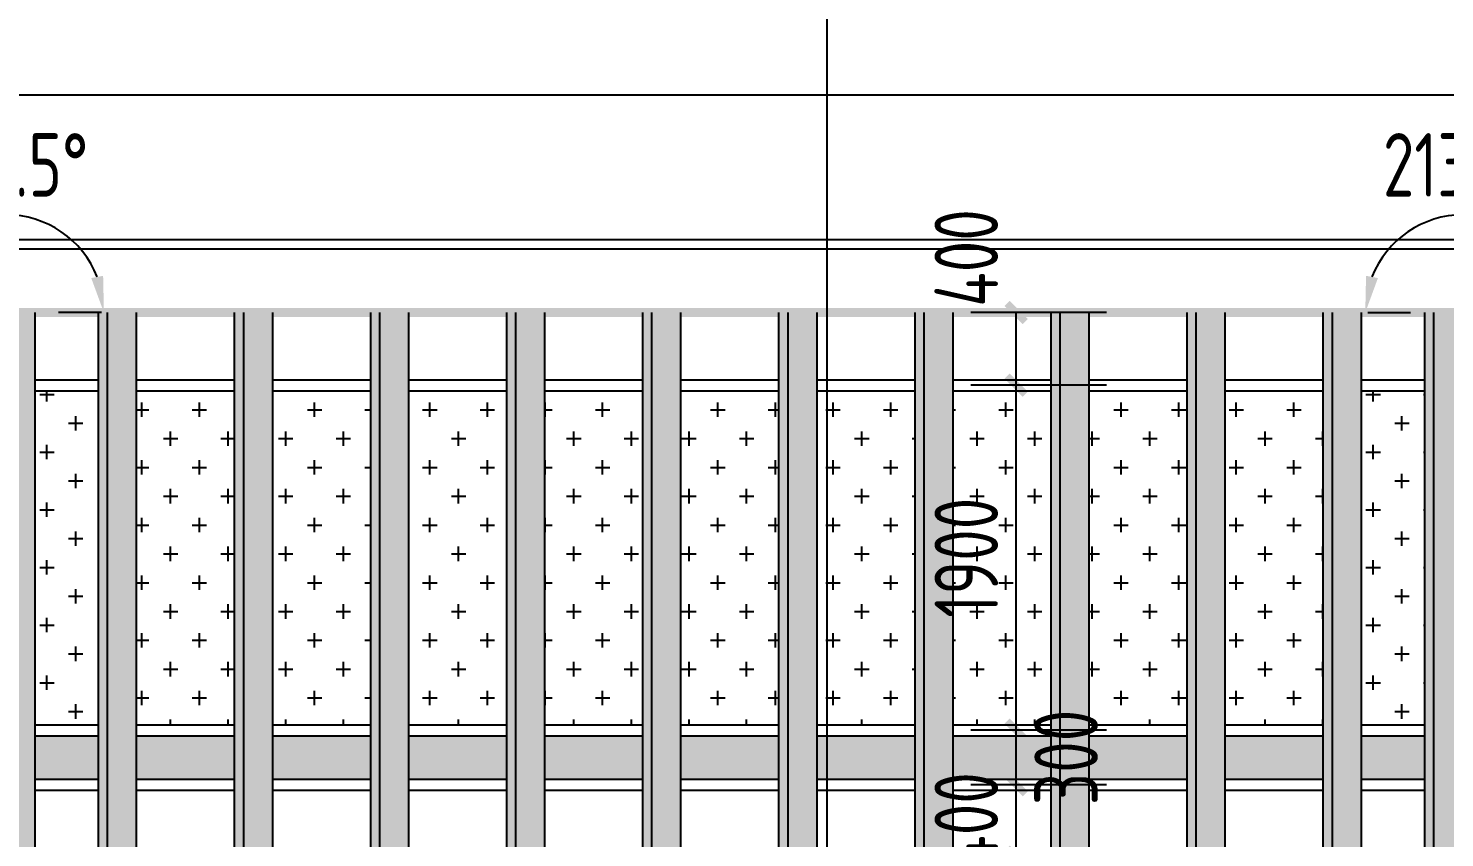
# Model space of a CAD drawing. Extents: x -280168 to 205214, y -148835 to -64913.
# Drawn here: x 46168 to 53974, y -131474 to -127016 of the extents above; entities that cross this region are included whole.
import ezdxf

# ---------------------------------------------------------------- set-up
doc = ezdxf.new("R2010")
doc.units = 0
doc.header["$LTSCALE"] = 1000
doc.header["$MEASUREMENT"] = 0
for name, color, linetype in [('01-标注_尺寸', 124, 'Continuous'), ('05-填充_156', 156, 'Continuous'), ('05-填充_18', 18, 'Continuous'), ('A-C_玻璃幕墙', 140, 'Continuous'), ('A-E_栏杆', 232, 'Continuous'), ('D-铝板', 181, 'Continuous'), ('E-立面轮廓', 241, 'Continuous')]:
    doc.layers.add(name, color=color, linetype=linetype)
doc.layers.add('04-不打印_辅助线', color=165, linetype='Continuous', plot=False)
doc.styles.add('_TCH_DIM_T3', font='ros1.shx', dxfattribs={"width": 0.85, "bigfont": 'jd.shx'})
doc.dimstyles.new('_TCH_ARCH&&100', dxfattribs={"dimtxt": 350, "dimasz": 100, "dimexe": 250, "dimexo": 300, "dimgap": 100, "dimtad": 1, "dimdec": 0, "dimzin": 0, "dimdsep": 46, "dimtxsty": '_TCH_DIM_T3', "dimblk": 'ARCHTICK', "dimcen": 0.09, "dimclrt": 7, "dimazin": 2, "dimtfac": 1, "dimtdec": 0, "dimtix": 1, "dimtmove": 2, "dimatfit": 3, "dimfxl": 0, "dimtolj": 1, "dimtzin": 0, "dimarcsym": 0})
doc.dimstyles.new('_TCH_ARROW&&100', dxfattribs={"dimtxt": 350, "dimasz": 200, "dimexe": 250, "dimexo": 300, "dimgap": 100, "dimtad": 1, "dimdec": 0, "dimzin": 0, "dimdsep": 46, "dimtxsty": '_TCH_DIM_T3', "dimcen": 0.09, "dimclrt": 7, "dimazin": 2, "dimtfac": 1, "dimtdec": 0, "dimtix": 1, "dimtmove": 2, "dimatfit": 3, "dimfxl": 0, "dimtolj": 1, "dimtzin": 0, "dimarcsym": 0})

# ---------------------------------------------------------------- blocks, each defined once
blk = doc.blocks.new('*U97')
at = {"layer": '05-填充_18', "const_width": 210}
blk.add_lwpolyline([(0, -5350), (0, 5350)], dxfattribs=at)
at = {"layer": 'D-铝板'}
for points in [[(-105, -5350), (-105, 5350)], [(-55, -5350), (-55, 5350)], [(105, -5350), (105, 5350)]]:
    blk.add_lwpolyline(points, dxfattribs=at)
blk = doc.blocks.new('*U98')
at = {"color": 0, "linetype": 'ByBlock', "lineweight": -2, "transparency": 16777216}
for p in [(-6750, 0), (-6000, 0), (-5250, 0), (-4500, 0), (-3750, 0), (-3000, 0), (-2250, 0), (-1500, 0), (-750, 0), (0, 0)]:
    blk.add_blockref('*U97', p, dxfattribs=at)
blk = doc.blocks.new('*U99')
at = {"layer": 'A-C_玻璃幕墙'}
for p, q in [((-120, 30), (420, 30)), ((-120, -30), (420, -30))]:
    blk.add_line(p, q, dxfattribs=at)
blk = doc.blocks.new('*U100')
at = {"layer": 'A-C_玻璃幕墙', "color": 0, "linetype": 'ByBlock', "lineweight": -2, "transparency": 16777216}
for p in [(-6000, 0), (-5250, 0), (-4500, 0), (-3750, 0), (-3000, 0), (-2250, 0), (-1500, 0), (-750, 0), (0, 0)]:
    blk.add_blockref('*U99', p, dxfattribs=at)
blk = doc.blocks.new('*U103')
at = {"layer": '05-填充_18', "const_width": 210}
blk.add_lwpolyline([(0, -5350), (0, 5350)], dxfattribs=at)
at = {"layer": 'D-铝板'}
for points in [[(-105, -5350), (-105, 5350)], [(-55, -5350), (-55, 5350)], [(105, -5350), (105, 5350)]]:
    blk.add_lwpolyline(points, dxfattribs=at)
blk = doc.blocks.new('*U104')
at = {"color": 0, "linetype": 'ByBlock', "lineweight": -2, "transparency": 16777216}
blk.add_blockref('*U103', (0, 0), dxfattribs=at)
blk = doc.blocks.new('*U105')
at = {"layer": '05-填充_18', "const_width": 210}
blk.add_lwpolyline([(0, -5350), (0, 5350)], dxfattribs=at)
at = {"layer": 'D-铝板'}
for points in [[(-105, -5350), (-105, 5350)], [(-55, -5350), (-55, 5350)], [(105, -5350), (105, 5350)]]:
    blk.add_lwpolyline(points, dxfattribs=at)
blk = doc.blocks.new('*U106')
at = {"color": 0, "linetype": 'ByBlock', "lineweight": -2, "transparency": 16777216}
blk.add_blockref('*U105', (0, 0), dxfattribs=at)
blk = doc.blocks.new('*U107')
at = {"layer": 'A-C_玻璃幕墙'}
for p, q in [((-120, 30), (420, 30)), ((-120, -30), (420, -30))]:
    blk.add_line(p, q, dxfattribs=at)
blk = doc.blocks.new('*U108')
at = {"layer": 'A-C_玻璃幕墙', "color": 0, "linetype": 'ByBlock', "lineweight": -2, "transparency": 16777216}
for p in [(-6000, 0), (-5250, 0), (-4500, 0), (-3750, 0), (-3000, 0), (-2250, 0), (-1500, 0), (-750, 0), (0, 0)]:
    blk.add_blockref('*U107', p, dxfattribs=at)
blk = doc.blocks.new('*U109')
at = {"layer": 'A-C_玻璃幕墙'}
for p, q in [((-120, 30), (420, 30)), ((-120, -30), (420, -30))]:
    blk.add_line(p, q, dxfattribs=at)
blk = doc.blocks.new('*U110')
at = {"layer": 'A-C_玻璃幕墙', "color": 0, "linetype": 'ByBlock', "lineweight": -2, "transparency": 16777216}
for p in [(-6000, 0), (-5250, 0), (-4500, 0), (-3750, 0), (-3000, 0), (-2250, 0), (-1500, 0), (-750, 0), (0, 0)]:
    blk.add_blockref('*U109', p, dxfattribs=at)
blk = doc.blocks.new('*U121')
at = {"layer": '05-填充_156'}
h = blk.add_hatch(dxfattribs=at)
h.set_pattern_fill('CROSS', color=136, scale=100)
h.set_pattern_definition([(0, (-156128.72, 157902.89), (158.75, 158.75), [79.375, -238.125]), (90, (-156089.03, 157863.2), (-158.75, 158.75), [79.375, -238.125])])
h.paths.add_polyline_path([(-119, 920), (420, 920), (420, -920), (-119, -920)])
blk = doc.blocks.new('*U122')
at = {"color": 0, "linetype": 'ByBlock', "lineweight": -2, "transparency": 16777216}
for p in [(-6000, 0), (-5250, 0), (-4500, 0), (-3750, 0), (-3000, 0), (-2250, 0), (-1500, 0), (-750, 0), (0, 0)]:
    blk.add_blockref('*U121', p, dxfattribs=at)
blk = doc.blocks.new('*U135')
at = {"layer": '05-填充_18', "const_width": 240}
blk.add_lwpolyline([(-120, 0), (420, 0)], dxfattribs=at)
blk = doc.blocks.new('*U136')
at = {"layer": '05-填充_18', "color": 0, "linetype": 'ByBlock', "lineweight": -2, "transparency": 16777216}
for p in [(-6000, 0), (-5250, 0), (-4500, 0), (-3750, 0), (-3000, 0), (-2250, 0), (-1500, 0), (-750, 0), (0, 0)]:
    blk.add_blockref('*U135', p, dxfattribs=at)
blk = doc.blocks.new('*D872')
at = {"layer": '01-标注_尺寸', "color": 0, "lineweight": -2, "transparency": 16777216}
for p, q in [((53550.8, -128582.1), (53786.8, -128582.1)), ((54600.1, -128582.1), (54364.1, -128582.1))]:
    blk.add_line(p, q, dxfattribs=at)
blk.add_arc((54075.4, -128582.1), 538.7, 21.39686, 158.60314, dxfattribs=at)
at = {"layer": '01-标注_尺寸', "color": 0, "transparency": 16777216}
for points in [[(53606.6, -128391.8), (53541.1, -128379.4), (53536.8, -128582.1)], [(54609.7, -128379.4), (54544.2, -128391.8), (54614.1, -128582.1)]]:
    blk.add_solid(points, dxfattribs=at)
at = {"layer": 'Defpoints', "color": 0, "transparency": 16777216}
for p in [(54344.8, -128115.6), (53250.8, -128582.1), (54075.4, -128582.1), (54900.1, -128582.1)]:
    blk.add_point(p, dxfattribs=at)
at = {"layer": '01-标注_尺寸', "color": 7, "transparency": 16777216, "insert": (54075.4, -127768.4), "char_height": 350, "attachment_point": 5, "style": '_TCH_DIM_T3'}
blk.add_mtext('\\A1;213.5%%d', dxfattribs=at)
blk = doc.blocks.new('*D874')
at = {"layer": '01-标注_尺寸', "color": 0, "lineweight": -2, "transparency": 16777216}
for p, q in [((45521.8, -128582.1), (45757.8, -128582.1)), ((46571.1, -128582.1), (46335.1, -128582.1))]:
    blk.add_line(p, q, dxfattribs=at)
blk.add_arc((46046.4, -128582.1), 538.7, 21.39686, 158.60314, dxfattribs=at)
at = {"layer": '01-标注_尺寸', "color": 0, "transparency": 16777216}
for points in [[(45577.6, -128391.8), (45512.1, -128379.4), (45507.8, -128582.1)], [(46580.7, -128379.4), (46515.2, -128391.8), (46585.1, -128582.1)]]:
    blk.add_solid(points, dxfattribs=at)
at = {"layer": 'Defpoints', "color": 0, "transparency": 16777216}
for p in [(46315.8, -128115.6), (45221.8, -128582.1), (46046.4, -128582.1), (46871.1, -128582.1)]:
    blk.add_point(p, dxfattribs=at)
at = {"layer": '01-标注_尺寸', "color": 7, "transparency": 16777216, "insert": (46046.4, -127768.4), "char_height": 350, "attachment_point": 5, "style": '_TCH_DIM_T3'}
blk.add_mtext('\\A1;146.5%%d', dxfattribs=at)
blk = doc.blocks.new('_ArchTick')
at = {"color": 0, "linetype": 'ByBlock', "const_width": 0.4}
blk.add_lwpolyline([(-0.5, -0.5), (0.5, 0.5)], dxfattribs=at)
blk = doc.blocks.new('*D1302')
at = {"layer": '01-标注_尺寸', "color": 0, "lineweight": -2, "transparency": 16777216}
for p, q in [((51612.9, -131182.1), (51612.9, -131082.1)), ((52109.8, -131182.1), (51362.9, -131182.1)), ((51612.9, -131582.1), (51612.9, -131182.1)), ((52109.8, -131582.1), (51362.9, -131582.1)), ((51612.9, -131582.1), (51612.9, -131682.1))]:
    blk.add_line(p, q, dxfattribs=at)
at = {"layer": 'Defpoints', "color": 0, "transparency": 16777216}
for p in [(51612.9, -131182.1), (52409.8, -131182.1), (52409.8, -131582.1)]:
    blk.add_point(p, dxfattribs=at)
at = {"layer": '01-标注_尺寸', "color": 0, "lineweight": -2, "transparency": 16777216, "xscale": 100, "yscale": 100, "zscale": 100}
for p, rotation in [((51612.9, -131182.1), 270), ((51612.9, -131582.1), 90)]:
    blk.add_blockref('_ArchTick', p, dxfattribs=dict(at, rotation=rotation))
at = {"layer": '01-标注_尺寸', "color": 7, "transparency": 16777216, "insert": (51337.9, -131382.1), "char_height": 350, "attachment_point": 5, "rotation": 90, "style": '_TCH_DIM_T3'}
blk.add_mtext('\\A1;400', dxfattribs=at)
blk = doc.blocks.new('*D1303')
at = {"layer": '01-标注_尺寸', "color": 0, "lineweight": -2, "transparency": 16777216}
for p, q in [((52109.8, -130882.1), (51362.9, -130882.1)), ((51612.9, -131182.1), (51612.9, -130882.1)), ((52109.8, -131182.1), (51362.9, -131182.1))]:
    blk.add_line(p, q, dxfattribs=at)
at = {"layer": 'Defpoints', "color": 0, "transparency": 16777216}
for p in [(51612.9, -130882.1), (52409.8, -130882.1), (52409.8, -131182.1)]:
    blk.add_point(p, dxfattribs=at)
at = {"layer": '01-标注_尺寸', "color": 0, "lineweight": -2, "transparency": 16777216, "xscale": 100, "yscale": 100, "zscale": 100}
for p, rotation in [((51612.9, -130882.1), 90), ((51612.9, -131182.1), 270)]:
    blk.add_blockref('_ArchTick', p, dxfattribs=dict(at, rotation=rotation))
at = {"layer": '01-标注_尺寸', "color": 7, "transparency": 16777216, "insert": (51887.9, -131032.1), "char_height": 350, "attachment_point": 5, "rotation": 90, "style": '_TCH_DIM_T3'}
blk.add_mtext('\\A1;300', dxfattribs=at)
blk = doc.blocks.new('*D1304')
at = {"layer": '01-标注_尺寸', "color": 0, "lineweight": -2, "transparency": 16777216}
for p, q in [((52109.8, -128982.1), (51362.9, -128982.1)), ((51612.9, -130882.1), (51612.9, -128982.1)), ((52109.8, -130882.1), (51362.9, -130882.1))]:
    blk.add_line(p, q, dxfattribs=at)
at = {"layer": 'Defpoints', "color": 0, "transparency": 16777216}
for p in [(51612.9, -128982.1), (52409.8, -128982.1), (52409.8, -130882.1)]:
    blk.add_point(p, dxfattribs=at)
at = {"layer": '01-标注_尺寸', "color": 0, "lineweight": -2, "transparency": 16777216, "xscale": 100, "yscale": 100, "zscale": 100}
for p, rotation in [((51612.9, -128982.1), 90), ((51612.9, -130882.1), 270)]:
    blk.add_blockref('_ArchTick', p, dxfattribs=dict(at, rotation=rotation))
at = {"layer": '01-标注_尺寸', "color": 7, "transparency": 16777216, "insert": (51337.9, -129932.1), "char_height": 350, "attachment_point": 5, "rotation": 90, "style": '_TCH_DIM_T3'}
blk.add_mtext('\\A1;1900', dxfattribs=at)
blk = doc.blocks.new('*D1305')
at = {"layer": '01-标注_尺寸', "color": 0, "lineweight": -2, "transparency": 16777216}
for p, q in [((52109.8, -128582.1), (51362.9, -128582.1)), ((51612.9, -128982.1), (51612.9, -128582.1)), ((52109.8, -128982.1), (51362.9, -128982.1))]:
    blk.add_line(p, q, dxfattribs=at)
at = {"layer": 'Defpoints', "color": 0, "transparency": 16777216}
for p in [(51612.9, -128582.1), (52409.8, -128582.1), (52409.8, -128982.1)]:
    blk.add_point(p, dxfattribs=at)
at = {"layer": '01-标注_尺寸', "color": 0, "lineweight": -2, "transparency": 16777216, "xscale": 100, "yscale": 100, "zscale": 100}
for p, rotation in [((51612.9, -128582.1), 90), ((51612.9, -128982.1), 270)]:
    blk.add_blockref('_ArchTick', p, dxfattribs=dict(at, rotation=rotation))
at = {"layer": '01-标注_尺寸', "color": 7, "transparency": 16777216, "insert": (51337.9, -128281.3), "char_height": 350, "attachment_point": 5, "rotation": 90, "style": '_TCH_DIM_T3'}
blk.add_mtext('\\A1;400', dxfattribs=at)

msp = doc.modelspace()

# ---------------------------------------------------------------- hatches: boundary and pattern name
at = {"layer": '05-填充_156'}
h = msp.add_hatch(dxfattribs=at)
h.set_pattern_fill('CROSS', color=136, scale=100)
h.set_pattern_definition([(0, (-109502.28, 27970.77), (158.75, 158.75), [79.375, -238.125]), (90, (-109462.59, 27931.08), (-158.75, 158.75), [79.375, -238.125])])
h.paths.add_polyline_path([(46206.4, -129012.1), (46556.4, -129012.1), (46556.4, -130852.1), (46206.4, -130852.1)])
h = msp.add_hatch(dxfattribs=at)
h.set_pattern_fill('CROSS', color=136, scale=100)
h.set_pattern_definition([(0, (-102193.28, 27970.77), (158.75, 158.75), [79.375, -238.125]), (90, (-102153.59, 27931.08), (-158.75, 158.75), [79.375, -238.125])])
h.paths.add_polyline_path([(53515.4, -129012.1), (53865.4, -129012.1), (53865.4, -130852.1), (53515.4, -130852.1)])

# ---------------------------------------------------------------- linework, layer by layer
at = {"layer": '04-不打印_辅助线'}
msp.add_line((50568.4, -117932.1), (50568.4, -142484.6), dxfattribs=at)
at = {"layer": '05-填充_18', "const_width": 240}
for points in [[(46206.4, -131032.1), (46556.4, -131032.1)], [(53515.4, -131032.1), (53865.4, -131032.1)]]:
    msp.add_lwpolyline(points, dxfattribs=at)
at = {"layer": 'A-C_玻璃幕墙'}
for p, q in [((46206.4, -128952.1), (46555.4, -128952.1)), ((53515.4, -128952.1), (53865.4, -128952.1)), ((46206.4, -129012.1), (46555.4, -129012.1)), ((53515.4, -129012.1), (53865.4, -129012.1)), ((46206.4, -130852.1), (46555.4, -130852.1)), ((53515.4, -130852.1), (53865.4, -130852.1)), ((46206.4, -130912.1), (46555.4, -130912.1)), ((53515.4, -130912.1), (53865.4, -130912.1)), ((46206.4, -131152.1), (46555.4, -131152.1)), ((46206.4, -131212.1), (46555.4, -131212.1)), ((53515.4, -131152.1), (53865.4, -131152.1)), ((53515.4, -131212.1), (53865.4, -131212.1))]:
    msp.add_line(p, q, dxfattribs=at)
at = {"layer": 'A-E_栏杆'}
for p, q in [((59468.4, -128182.1), (169.4, -128182.1)), ((59468.4, -128232.1), (169.4, -128232.1))]:
    msp.add_line(p, q, dxfattribs=at)
at = {"layer": 'E-立面轮廓'}
msp.add_lwpolyline([(36468.4, -128582.1), (36468.4, -127382.1), (59468.4, -127382.1), (59468.4, -128582.1)], dxfattribs=at)
at = {"layer": 'E-立面轮廓', "const_width": 50}
msp.add_lwpolyline([(54075.4, -128582.1), (45996.4, -128582.1), (45996.4, -139382.1)], dxfattribs=at)

# ---------------------------------------------------------------- block references
for name, p in [('*U106', (46101.4, -133932.1)), ('*U98', (53410.4, -133932.1)), ('*U104', (53970.4, -133932.1)), ('*U122', (52884.4, -129932.1))]:
    msp.add_blockref(name, p)
at = {"layer": '05-填充_18'}
msp.add_blockref('*U136', (52885.4, -131032.1), dxfattribs=at)
at = {"layer": 'A-C_玻璃幕墙'}
for name, p in [('*U110', (52884.4, -128982.1)), ('*U108', (52884.4, -130882.1)), ('*U100', (52884.4, -131182.1))]:
    msp.add_blockref(name, p, dxfattribs=at)

# ---------------------------------------------------------------- dimensions: what is measured, and where the dimension line sits
at = {"layer": '01-标注_尺寸'}
for base, center, p1, p2, text, picture, middle in [((46315.8, -128115.6), (46046.4, -128582.1), (46871.1, -128582.1), (45221.8, -128582.1), '146.5%%d', '*D874', (46046.4, -127768.4)), ((54344.8, -128115.6), (54075.4, -128582.1), (54900.1, -128582.1), (53250.8, -128582.1), '213.5%%d', '*D872', (54075.4, -127768.4))]:
    dim = msp.add_angular_dim_3p(base=base, center=center, p1=p1, p2=p2, text=text, dimstyle='_TCH_ARROW&&100', dxfattribs=at)
    dim.commit()
    dim.dimension.update_dxf_attribs({"geometry": picture, "text_midpoint": middle})
for base, p1, p2, picture, middle in [((51612.9, -128582.1), (52409.8, -128982.1), (52409.8, -128582.1), '*D1305', (51337.9, -128281.3)), ((51612.9, -130882.1), (52409.8, -131182.1), (52409.8, -130882.1), '*D1303', (51887.9, -131032.1))]:
    dim = msp.add_linear_dim(base=base, p1=p1, p2=p2, angle=90, dimstyle='_TCH_ARCH&&100', dxfattribs=at)
    dim.commit()
    dim.dimension.update_dxf_attribs({"geometry": picture, "text_midpoint": middle, "dimtype": 161})
for p1, p2, picture, middle in [((52409.8, -130882.1), (52409.8, -128982.1), '*D1304', (51337.9, -129932.1)), ((52409.8, -131582.1), (52409.8, -131182.1), '*D1302', (51337.9, -131382.1))]:
    dim = msp.add_aligned_dim(p1=p1, p2=p2, distance=796.9, dimstyle='_TCH_ARCH&&100', dxfattribs=at)
    dim.commit()
    dim.dimension.update_dxf_attribs({"geometry": picture, "text_midpoint": middle})

doc.saveas('drawing.dxf')
